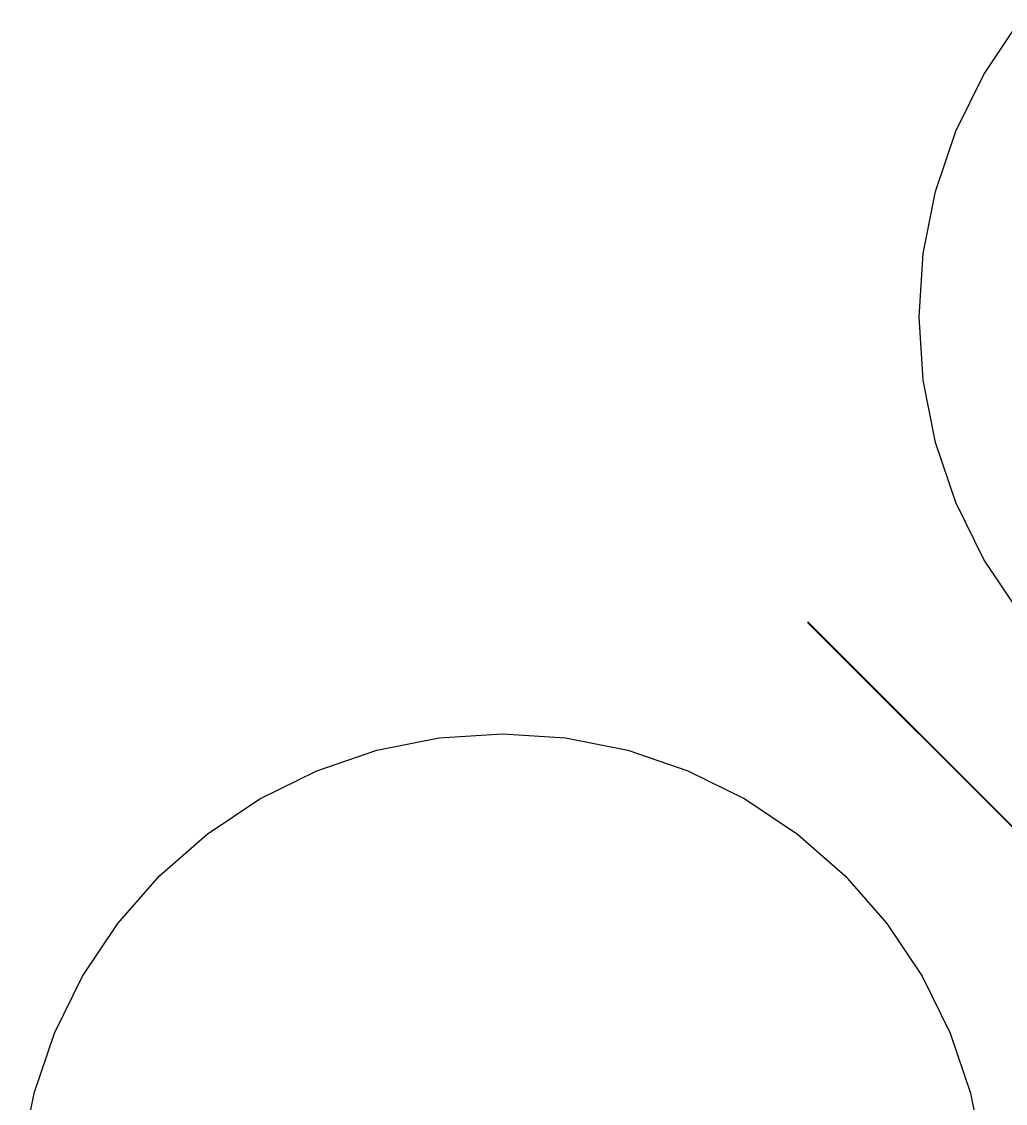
# Model space of a CAD drawing. Header units: metres. Extents: x 0 to 132, y 0 to 132.
# Drawn here: x 0.2 to 46.9, y 71.2 to 122.5 of the extents above; entities that cross this region are included whole.
import ezdxf

# ---------------------------------------------------------------- set-up
doc = ezdxf.new("R2010")
doc.units = ezdxf.units.M

msp = doc.modelspace()

# ---------------------------------------------------------------- linework, layer by layer
at = {"layer": 'Group#1'}
for p, q in [((45.847, 120.032, 16.8), (47.519, 122.533, 16.8)), ((45.847, 120.032, 19.8), (47.519, 122.533, 19.8)), ((44.517, 117.334, 16.8), (45.847, 120.032, 16.8)), ((44.517, 117.334, 19.8), (45.847, 120.032, 19.8)), ((43.55, 114.485, 16.8), (44.517, 117.334, 16.8)), ((43.55, 114.485, 19.8), (44.517, 117.334, 19.8)), ((42.963, 111.534, 16.8), (43.55, 114.485, 16.8)), ((42.963, 111.534, 19.8), (43.55, 114.485, 19.8)), ((42.766, 108.532, 16.8), (42.963, 111.534, 16.8)), ((42.766, 108.532, 19.8), (42.963, 111.534, 19.8)), ((42.963, 105.53, 16.8), (42.766, 108.532, 16.8)), ((42.963, 105.53, 19.8), (42.766, 108.532, 19.8)), ((43.55, 102.579, 16.8), (42.963, 105.53, 16.8)), ((43.55, 102.579, 19.8), (42.963, 105.53, 19.8)), ((44.517, 99.73, 16.8), (43.55, 102.579, 16.8)), ((44.517, 99.73, 19.8), (43.55, 102.579, 19.8)), ((45.847, 97.032, 16.8), (44.517, 99.73, 16.8)), ((45.847, 97.032, 19.8), (44.517, 99.73, 19.8)), ((47.519, 94.53, 16.8), (45.847, 97.032, 16.8)), ((47.519, 94.53, 19.8), (45.847, 97.032, 19.8)), ((19.998, 88.569, 16.8), (23, 88.766, 16.8)), ((19.998, 88.569, 19.8), (23, 88.766, 19.8)), ((23, 88.766, 16.8), (26.002, 88.569, 16.8)), ((23, 88.766, 19.8), (26.002, 88.569, 19.8)), ((17.047, 87.982, 16.8), (19.998, 88.569, 16.8)), ((17.047, 87.982, 19.8), (19.998, 88.569, 19.8)), ((26.002, 88.569, 16.8), (28.953, 87.982, 16.8)), ((26.002, 88.569, 19.8), (28.953, 87.982, 19.8)), ((14.198, 87.015, 16.8), (17.047, 87.982, 16.8)), ((14.198, 87.015, 19.8), (17.047, 87.982, 19.8)), ((28.953, 87.982, 16.8), (31.802, 87.015, 16.8)), ((28.953, 87.982, 19.8), (31.802, 87.015, 19.8)), ((11.5, 85.685, 16.8), (14.198, 87.015, 16.8)), ((11.5, 85.685, 19.8), (14.198, 87.015, 19.8)), ((31.802, 87.015, 16.8), (34.5, 85.685, 16.8)), ((31.802, 87.015, 19.8), (34.5, 85.685, 19.8)), ((8.998, 84.013, 16.8), (11.5, 85.685, 16.8)), ((8.998, 84.013, 19.8), (11.5, 85.685, 19.8)), ((34.5, 85.685, 16.8), (37.001, 84.013, 16.8)), ((34.5, 85.685, 19.8), (37.001, 84.013, 19.8)), ((6.736, 82.029, 16.8), (8.998, 84.013, 16.8)), ((6.736, 82.029, 19.8), (8.998, 84.013, 19.8)), ((37.001, 84.013, 16.8), (39.263, 82.029, 16.8)), ((37.001, 84.013, 19.8), (39.263, 82.029, 19.8)), ((4.753, 79.767, 16.8), (6.736, 82.029, 16.8)), ((4.753, 79.767, 19.8), (6.736, 82.029, 19.8)), ((39.263, 82.029, 16.8), (41.247, 79.767, 16.8)), ((39.263, 82.029, 19.8), (41.247, 79.767, 19.8)), ((3.081, 77.266, 16.8), (4.753, 79.767, 16.8)), ((3.081, 77.266, 19.8), (4.753, 79.767, 19.8)), ((41.247, 79.767, 16.8), (42.919, 77.266, 16.8)), ((41.247, 79.767, 19.8), (42.919, 77.266, 19.8)), ((1.751, 74.568, 16.8), (3.081, 77.266, 16.8)), ((1.751, 74.568, 19.8), (3.081, 77.266, 19.8)), ((42.919, 77.266, 16.8), (44.249, 74.568, 16.8)), ((42.919, 77.266, 19.8), (44.249, 74.568, 19.8)), ((0.784, 71.719, 16.8), (1.751, 74.568, 16.8)), ((0.784, 71.719, 19.8), (1.751, 74.568, 19.8)), ((44.249, 74.568, 16.8), (45.216, 71.719, 16.8)), ((44.249, 74.568, 19.8), (45.216, 71.719, 19.8)), ((0.197, 68.768, 16.8), (0.784, 71.719, 16.8)), ((0.197, 68.768, 19.8), (0.784, 71.719, 19.8)), ((45.216, 71.719, 16.8), (45.803, 68.768, 16.8)), ((45.216, 71.719, 19.8), (45.803, 68.768, 19.8))]:
    msp.add_line(p, q, dxfattribs=at)
at = {"layer": 'Group#119'}
msp.add_line((37.495, 94.067, 8), (65.779, 65.783, 8), dxfattribs=at)
at = {"layer": 'Group#32'}
msp.add_line((37.482, 94.05, 8), (65.766, 65.766, 8), dxfattribs=at)

doc.saveas('drawing.dxf')
